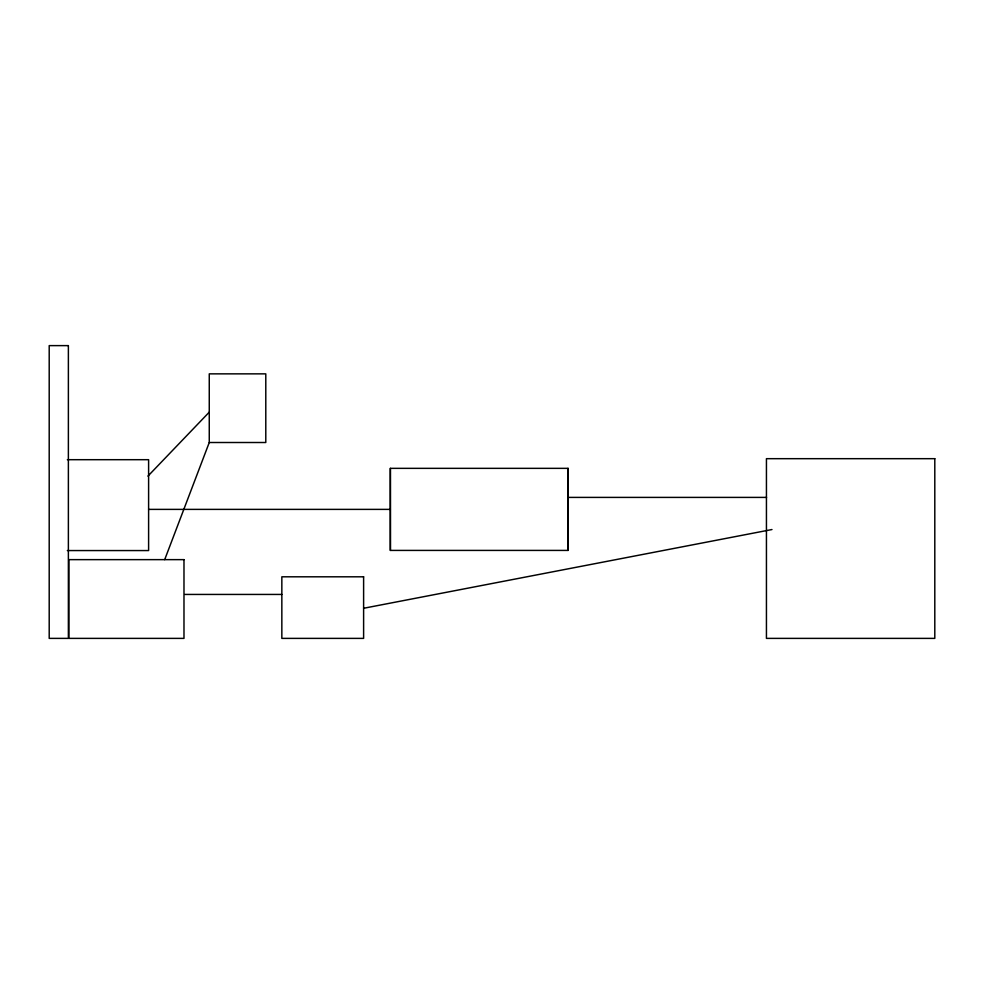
<?xml version="1.0" encoding="UTF-8"?>
<svg xmlns="http://www.w3.org/2000/svg" width="984" height="984" viewBox="0 0 984 984"><rect width="100%" height="100%" fill="white"/><g stroke="black" fill="none" stroke-linecap="round" stroke-linejoin="round"><path stroke-width="1.48" d="M390.365 468.347L390.365 550.413L568.088 550.413L568.211 503.98L568.088 468.347L390.365 468.347L390.402 550.413M568.051 468.347L568.051 550.413M164.697 559.638L209.26 442.505L209.26 373.858L265.791 373.858L265.791 442.505L209.26 442.505M147.932 476.121L209.26 412.148M363.613 608.272L771.973 529.54M67.355 459.688L148.609 459.688L148.609 550.56L67.355 550.56M568.063 497.4L766.548 497.4M148.609 509.38L390.377 509.38M184.894 594.434L281.842 594.434M68.376 345.618L49.2 345.618L49.2 638.382L68.376 638.382L68.376 345.618M934.8 458.679L766.438 458.679L766.438 638.382L934.8 638.382L934.8 458.679M183.983 559.638L68.892 559.638L68.892 638.382L183.983 638.382L183.983 559.638M363.613 576.808L281.842 576.808L281.842 638.382L363.613 638.382L363.613 576.808"/></g></svg>
